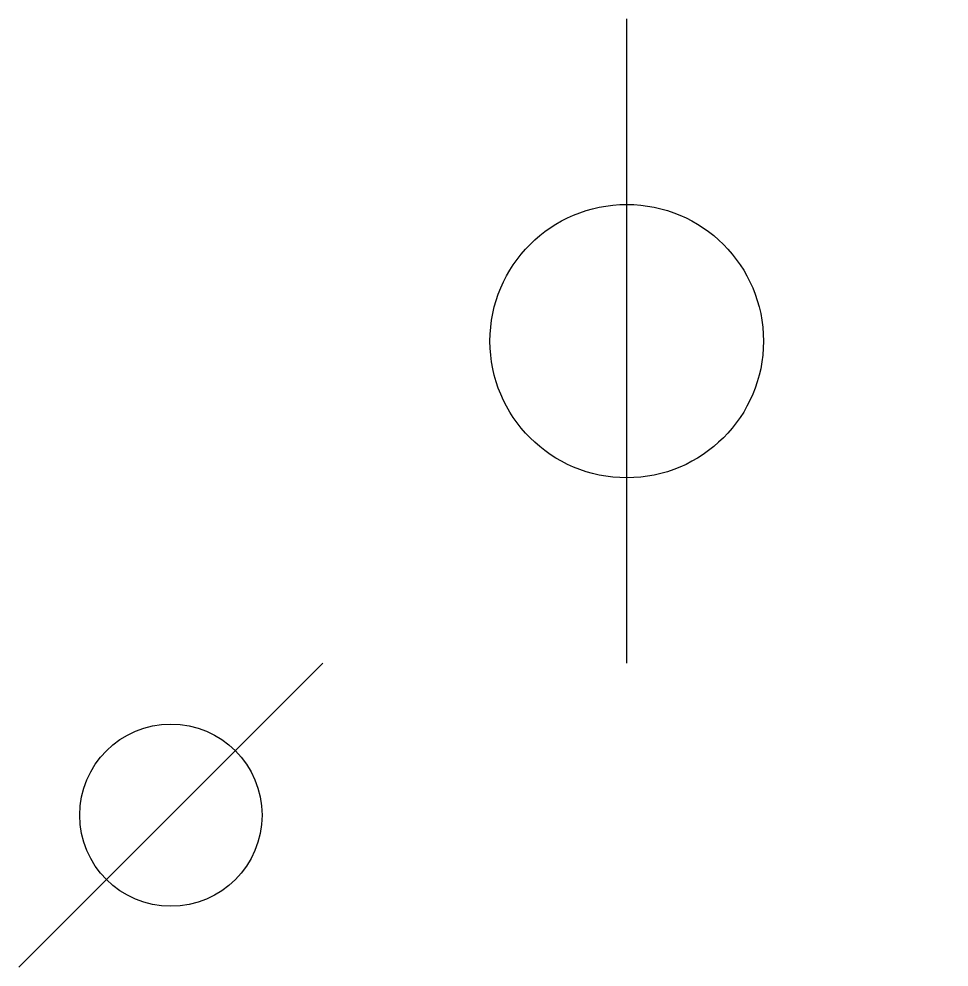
# Model space of a CAD drawing. Header units: metres. Extents: x 5 to 20.3, y 5 to 20.6.
import ezdxf

# ---------------------------------------------------------------- set-up
doc = ezdxf.new("R2010")
doc.units = ezdxf.units.M

# ---------------------------------------------------------------- blocks, each defined once
blk = doc.blocks.new('MyBlock')
blk.add_line((0, 0), (5, 5))
blk.add_circle((2.5, 2.5), 1.5)

msp = doc.modelspace()

# ---------------------------------------------------------------- block references
at = {"xscale": 1.5, "yscale": 1.5, "rotation": 45}
msp.add_blockref('MyBlock', (15, 10), dxfattribs=at)
msp.add_blockref('MyBlock', (5, 5))

doc.saveas('drawing.dxf')
